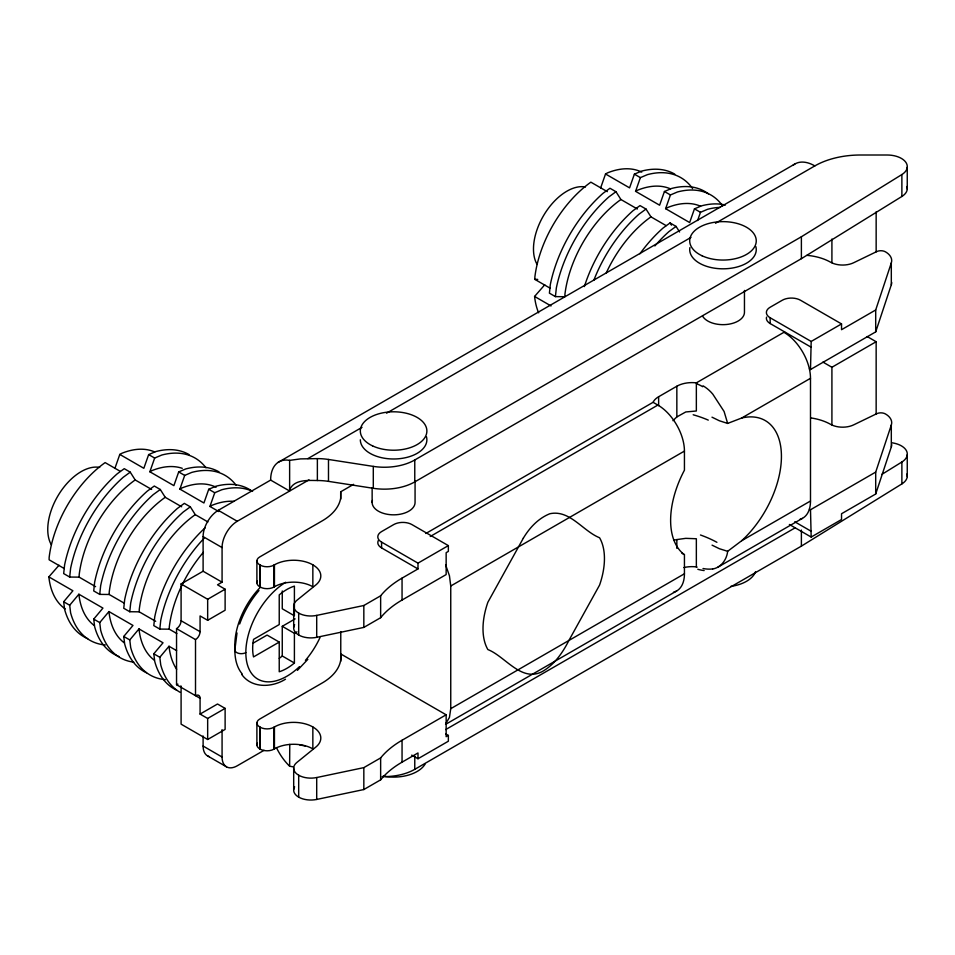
<?xml version="1.0" encoding="UTF-8"?>
<svg xmlns="http://www.w3.org/2000/svg" width="955" height="955" viewBox="0 0 955 955"><rect width="100%" height="100%" fill="white"/><g stroke="black" fill="none" stroke-linecap="round" stroke-linejoin="round"><path stroke-width="1.43" d="M312.846 726.958L312.846 748.863A27.158 15.674 0 0 0 274.443 748.863L273.918 749.174A9.657 5.575 0 0 1 260.249 749.174L259.724 748.863A9.657 5.575 0 0 1 257.373 743.205M697.126 567.139L696.35 566.888L696.35 538.751L685.75 538.345L676.844 539.575A78.358 45.231 -60 0 1 674.23 540.1M340.756 661.242L340.78 631.589M353.601 484.34L340.708 491.789L340.66 498.224A64.403 37.185 0 0 1 322.11 520.929L259.724 556.944A9.657 5.575 0 0 0 259.724 564.835L260.249 587.05A9.657 5.575 0 0 0 273.918 587.05L274.443 586.74A27.158 15.674 0 0 1 312.846 586.74L312.846 564.835M293.161 766.841L289.628 766.22L289.771 744.363M79.146 577.142L79.181 574.779A90.462 52.227 -60 0 1 135.18 479.947L130.25 472.152L124.246 468.678L117.202 473.823A105.181 60.726 -60 0 0 64.606 564.918L63.675 573.585L69.691 577.047L79.146 577.142L95.596 586.645M109.192 594.488L109.228 592.124A90.462 52.227 -60 0 1 165.227 497.292L160.285 489.497L154.28 486.023L147.237 491.168A105.181 60.726 -60 0 0 94.641 582.264L93.721 590.93L99.726 594.392L109.192 594.488L124.365 603.25M139.227 611.833L139.263 609.469A90.462 52.227 -60 0 1 195.262 514.638L190.332 506.842L184.327 503.369L177.284 508.514A105.181 60.726 -60 0 0 124.687 599.597L123.756 608.275L129.773 611.737L139.227 611.833L155.677 621.323M176.866 633.559L169.274 629.178L169.31 626.814A90.462 52.227 -60 0 1 181.856 585.439M550.02 288.135L534.836 279.373L534.872 277.01A90.462 52.227 -60 0 1 590.87 182.166L607.308 191.657M445.675 565.038L449.447 575.769L450.748 586L450.748 708.682L449.447 717.408L445.675 723.783M69.691 577.047L70.61 568.38A105.181 60.726 -60 0 1 123.207 477.285L130.25 472.152M99.726 594.392L100.657 585.725A105.181 60.726 -60 0 1 153.242 494.63L160.285 489.497M129.773 611.737L130.692 603.071A105.181 60.726 -60 0 1 183.288 511.976L190.332 506.842M169.274 629.178L159.807 629.082L160.738 620.416A105.181 60.726 -60 0 1 204.119 538.25M620.905 199.511A90.462 52.227 -60 0 0 564.918 294.355L564.883 296.719L555.416 296.623L556.347 287.944A105.181 60.726 -60 0 1 608.932 196.861L615.975 191.716L620.905 199.511L637.355 209.002M793.02 165.322A39.716 22.932 60 0 1 814.842 165.907A64.403 37.185 0 0 1 860.371 155.008L887.159 155.008A20.127 11.615 0 0 1 905.615 161.992A20.127 11.615 0 0 1 901.878 174.55L801.388 236.768L414.768 459.976A42.927 24.782 0 0 1 373.298 466.398L328.484 459.462A42.927 24.782 0 0 0 317.37 458.615L300.443 458.901L289.628 460.37L289.628 491.037L270.647 480.09L218.289 510.316A21.464 12.391 -60 0 0 203.105 536.615L203.105 571.233L181.092 583.935L181.092 620.738A6.434 3.713 -60 0 1 176.544 628.629L176.544 684.723L200.073 698.296L200.073 714.077L207.665 718.458L225.117 708.383L225.117 729.417L207.665 739.492L181.092 724.153L181.092 687.349M237.007 632.95L234.846 649.973A62.517 36.087 -60 0 0 242.295 674.027M783.936 332.292A37.567 21.69 60 0 1 810.497 378.299L810.497 500.993L741.737 540.685L727.65 551.31C726.862 559.344 721.121 567.64 712.764 568.965M809.386 368.893L810.497 369.537L875.699 331.886L875.699 309.981L891.313 262.888A21.464 12.391 0 0 0 885.404 251.798A6.434 3.713 0 0 0 876.714 251.583L853.663 262.744A17.178 9.92 0 0 1 830.564 262.195A42.927 24.782 0 0 0 806.951 255.343M875.699 331.886L891.313 284.793A21.464 12.391 0 0 0 891.695 282.394M789.379 524.474L811.177 537.056L841.534 519.52L841.534 513.742L875.699 494.01L875.699 472.104L891.313 425.023A21.464 12.391 0 0 0 885.404 413.921A6.434 3.713 0 0 0 876.714 413.706L853.663 424.868A17.178 9.92 0 0 1 830.564 424.33A42.927 24.782 0 0 0 810.902 417.932M875.699 494.01L891.313 446.928A21.464 12.391 0 0 0 891.695 444.529M114.875 468.451L119.805 454.425L121.834 453.291A90.462 52.227 -60 0 1 154.758 451.978M189.042 454.568A105.181 60.726 -60 0 0 155.701 451.596L148.658 454.592L143.835 468.296L119.805 454.425M219.077 471.913A105.181 60.726 -60 0 0 185.736 468.941L178.692 471.937L173.882 485.641L149.851 471.77L154.662 458.054L161.705 455.058A105.181 60.726 -60 0 1 205.97 467.771M251.547 490.798A105.181 60.726 -60 0 0 215.782 486.286L208.739 489.282L203.928 502.987L179.886 489.103L184.709 475.399L191.752 472.403A105.181 60.726 -60 0 1 236.016 485.116M218.791 511.57L209.933 506.448L214.744 492.744L221.787 489.748A105.181 60.726 -60 0 1 252.586 491.395M600.611 188.016L605.53 173.989L607.571 172.855A90.462 52.227 -60 0 1 641.736 172.127M674.767 174.132A105.181 60.726 -60 0 0 641.426 171.16L634.383 174.156L629.572 187.86L605.53 173.989M708.419 193.865A105.181 60.726 -60 0 0 671.472 188.505L664.429 191.501L659.607 205.206L635.576 191.334L640.387 177.618L647.43 174.634A105.181 60.726 -60 0 1 692.602 188.565M725.394 205.05A105.181 60.726 -60 0 0 701.507 205.85L694.464 208.847L689.653 222.551L665.623 208.679L670.434 194.963L677.477 191.967A105.181 60.726 -60 0 1 722.637 205.91M697.592 220.533L700.481 212.308L707.524 209.312A105.181 60.726 -60 0 1 720.166 207.39M289.819 489.521C294.259 479.243 308.226 480.437 317.37 480.52A42.927 24.782 0 0 1 328.484 481.368L373.298 488.303A42.927 24.782 0 0 0 414.768 481.893L801.388 258.674L901.878 196.467A20.127 11.615 0 0 0 906.964 186.488M87.729 638.68A105.181 60.726 -60 0 1 64.606 609.374L63.675 601.769L72.89 590.751L48.86 576.88L59.019 565.241M105.265 644.983A105.181 60.726 -60 0 1 70.61 612.835L69.691 605.243L78.895 594.225L102.937 608.096L93.721 619.115L94.641 626.719A105.181 60.726 -60 0 0 119.124 656.574M133.796 662.161A105.181 60.726 -60 0 1 100.657 630.181L99.726 622.588L108.942 611.57L132.972 625.441L123.756 636.46L124.687 644.064A105.181 60.726 -60 0 0 146.485 672.786M165.346 679.674A105.181 60.726 -60 0 1 130.692 647.526L129.773 639.934L138.988 628.915L163.019 642.787L153.803 653.805L154.734 661.409A105.181 60.726 -60 0 0 176.532 690.119M179.994 692.256A105.181 60.726 -60 0 1 160.738 664.871L159.807 657.279L169.023 646.26L176.615 650.641M538.632 312.822A90.462 52.227 -60 0 1 534.585 296.444L544.744 284.805M297.399 670.374L307.832 659.356M672.941 420.701A78.358 45.231 -60 0 1 676.844 416.929L685.75 411.963L696.35 410.996L696.35 382.86L784.616 331.898M666.136 225.619L650.952 216.857L646.022 209.061L638.979 214.207A105.181 60.726 -60 0 0 593.819 280.293M679.59 231.97L676.056 226.407L670.052 222.945L663.009 228.078A105.181 60.726 -60 0 0 639.898 253.791M676.056 226.407L669.013 231.54A105.181 60.726 -60 0 0 654.867 245.936M881.775 474.444L901.878 462.005A20.127 11.615 0 0 0 891.791 442.774M382.167 776.558A42.927 24.782 0 0 0 414.768 769.336L801.388 546.129L901.878 483.91A20.127 11.615 0 0 0 906.964 473.931M278.072 462.411L794.978 163.938M307.844 458.615L362.029 427.339M386.536 413.181L690.99 237.401M715.498 223.255L814.842 165.907M200.073 698.296A6.434 3.713 -60 0 0 195.512 695.67L195.512 639.587A6.434 3.713 -60 0 0 200.073 631.697L200.073 615.927L207.665 620.308L225.117 610.221L225.117 589.199L217.525 584.806L222.073 582.18L222.073 547.561A21.464 12.391 -60 0 1 237.258 521.275L309.002 479.852M181.092 583.935L207.665 599.274L225.117 589.199M259.724 564.835L260.249 565.133A9.657 5.575 0 0 0 273.918 565.133L274.443 564.835A27.158 15.674 0 0 1 311.187 563.951A27.158 15.674 0 0 1 315.759 585.021L296.85 600.337A17.178 9.92 0 0 0 297.16 612.095A17.178 9.92 0 0 0 316.702 615.402L363.831 605.506L380.639 595.801A107.33 61.968 0 0 1 402.055 578.121L417.992 568.929L417.992 563.14L381.57 542.106A12.881 7.437 0 0 1 381.57 531.589L393.711 524.582A12.881 7.437 0 0 1 411.927 524.582L448.361 545.615L448.361 551.393L446.152 552.67L446.152 574.576L402.055 600.038A107.33 61.968 0 0 0 380.639 617.706L363.831 627.411L316.702 637.319A17.178 9.92 0 0 1 298.76 635.051A17.178 9.92 0 0 1 294.629 624.713M425.846 533.487L653.077 402.306A21.464 12.391 0 0 1 658.628 396.743L676.844 386.226A21.476 12.391 0 0 1 696.35 382.86L697.126 383.11M430.251 536.483L657.864 405.075A37.567 21.69 60 0 1 684.437 451.082L684.437 470.158A78.358 45.231 -60 0 0 684.437 554.688L684.437 573.776A37.567 21.69 60 0 1 673.478 592.267M252.944 643.24L267.09 635.075L279.23 642.082L279.23 671.771A48.299 27.886 -60 0 0 294.403 663.009L294.403 633.32L282.262 626.313L282.262 655.99A48.299 27.886 -60 0 1 279.254 658.365M282.262 626.313L295.119 618.888M279.23 642.082L253.517 656.921A48.299 27.886 -60 0 1 253.517 639.396L279.23 624.558L279.23 594.87A48.299 27.886 -60 0 1 294.403 586.107L294.403 615.796L282.262 608.777L282.262 590.966M294.403 633.32L296.981 631.84M417.992 563.14L448.361 545.615M841.534 323.924L800.505 300.24A12.881 7.437 0 0 0 782.288 300.24L770.148 307.247A12.881 7.437 0 0 0 770.148 317.764L811.177 341.448L841.534 323.924L841.534 329.702L875.699 309.981M811.177 341.448L810.497 369.537M200.073 714.077L217.525 704.002L225.117 708.383M450.748 586L684.437 451.082M712 417.18L719.282 420.737L727.65 423.423L741.737 417.992L810.497 378.299M822.947 362.1L831.912 367.269L876.153 341.723L876.153 414.375M446.152 714.794L340.78 653.96A64.403 37.185 0 0 1 322.11 683.052L259.724 719.067A9.657 5.575 0 0 0 259.724 726.958L260.249 727.268A9.657 5.575 0 0 0 273.918 727.268L274.443 726.958A27.158 15.674 0 0 1 311.187 726.075A27.158 15.674 0 0 1 315.759 747.144L296.85 762.46A17.178 9.92 0 0 0 297.16 774.218A17.178 9.92 0 0 0 316.702 777.537L363.831 767.629L380.639 757.924A107.33 61.968 0 0 1 402.055 740.256L446.152 714.794L446.152 736.699L448.361 735.434L448.361 741.223L417.992 758.748L411.712 755.119M264.081 750.296L237.258 765.779A21.464 12.391 -60 0 1 222.073 757.017L203.105 746.058L203.105 735.971M450.748 708.682L684.437 573.776M809.386 509.111L810.497 509.755L875.699 472.104M445.555 724.391L676.653 590.966M717.957 567.127L802.391 518.362M445.699 729.572L794.942 527.936M294.629 786.836A17.178 9.92 0 0 0 298.76 797.174A17.178 9.92 0 0 0 316.702 799.442L363.831 789.546L380.639 779.841A107.33 61.968 0 0 1 402.055 762.162L417.992 752.958L417.992 758.748M811.177 537.056L810.497 509.755M635.576 191.334L637.606 190.2A90.462 52.227 -60 0 1 670.529 188.887M149.851 471.77L151.881 470.636A90.462 52.227 -60 0 1 182.25 468.32M665.623 208.679L667.652 207.545A90.462 52.227 -60 0 1 700.576 206.232M179.886 489.103L181.916 487.981A90.462 52.227 -60 0 1 216.093 487.253M209.933 506.448L211.962 505.326A90.462 52.227 -60 0 1 233.999 501.339M285.485 679.208C272.103 687.636 251.81 688.591 241.782 674.516M534.836 279.373L537.737 279.397M305.206 745.951L299.798 744.984M727.65 551.31L719.354 548.707L712.06 545.15M634.383 174.156L640.387 177.618M664.429 191.501L670.434 194.963M694.464 208.847L700.481 212.308M867.2 336.554L876.153 341.723M615.975 191.716L609.97 188.254L602.927 193.388A105.181 60.726 -60 0 0 550.331 284.483L549.412 293.149L555.416 296.623M646.022 209.061L640.005 205.6L632.962 210.733A105.181 60.726 -60 0 0 584.365 286.584M766.531 317.12A12.881 7.437 0 0 0 770.148 323.542L811.177 347.226M534.585 296.444L551.035 305.946M653.077 402.306L657.864 405.075M794.739 521.776L811.177 531.267M681.918 553.243L684.437 554.688M378.431 540.339A12.881 7.437 0 0 0 381.57 547.895L417.992 568.929M148.658 454.592L154.662 458.054M178.692 471.937L184.709 475.399M208.739 489.282L214.744 492.744M218.289 510.316L237.258 521.275M120.318 471.364L105.134 462.602A90.462 52.227 -60 0 0 49.147 557.433L49.111 559.797L64.283 568.559M135.18 479.947L151.63 489.438M165.227 497.292L181.665 506.783M195.262 514.638L207.915 521.943M203.105 536.615L222.073 547.561M203.105 571.233L222.073 582.18M445.77 733.941L448.361 735.434M282.262 655.99L294.403 663.009M181.092 620.738L200.073 631.697M176.544 628.629L195.512 639.587M159.807 629.082L153.803 625.621L154.734 616.942A105.181 60.726 -60 0 1 205.253 527.721M63.675 601.769L69.691 605.243M93.721 619.115L99.726 622.588M123.756 636.46L129.773 639.934M153.803 653.805L159.807 657.279M207.545 755.894L226.526 766.841M670.052 222.945L671.461 225.165M727.65 423.423L724.093 411.486L712.764 394.105A35.323 30.262 65.5 0 0 703.095 385.844M340.708 491.789L340.732 499.107M907.25 167.256L907.25 189.162M907.25 454.711L907.25 476.617M901.878 174.55L901.878 196.467M901.878 462.005L901.878 483.91M891.313 262.888L891.313 284.793M891.313 425.023L891.313 446.928M876.153 211.855L876.153 251.893M831.912 239.048L831.912 262.709M831.912 367.269L831.912 424.927M801.388 236.768L801.388 258.674M801.388 530.061L801.388 546.129M770.148 317.764L770.148 323.542M744.458 290.439L744.458 312.261A21.464 12.391 0 0 1 726.349 324.509A21.464 12.391 0 0 1 702.57 316.093M676.844 386.226L676.844 416.929M676.844 539.575L676.844 548.337M658.628 396.743L658.628 405.636M415.067 480.604L415.067 502.437A21.464 12.391 0 0 1 391.92 514.793A21.464 12.391 0 0 1 372.402 500.492M414.768 459.976L414.768 481.893M414.768 756.193L414.768 769.336M402.055 578.121L402.055 600.038M402.055 740.256L402.055 762.162M381.57 542.106L381.57 547.895M380.639 595.801L380.639 617.706M380.639 757.924L380.639 779.841M373.298 466.398L373.298 488.303M372.14 487.886L372.14 502.437M363.831 605.506L363.831 627.411M363.831 767.629L363.831 789.546M328.484 459.462L328.484 481.368M317.37 458.615L317.37 480.52M316.702 615.402L316.702 637.319M316.702 777.537L316.702 799.442M298.688 613.098L298.688 635.015M298.688 775.233L298.688 797.139M293.686 605.518L293.686 627.435M293.686 767.653L293.686 789.558M274.443 564.835L274.443 586.74M274.443 726.958L274.443 748.863M273.918 565.133L273.918 587.05M273.918 727.268L273.918 749.174M260.249 565.133L260.249 587.05M260.249 727.268L260.249 749.174M259.724 726.958L259.724 748.863M256.895 560.883L256.895 582.801M256.895 723.019L256.895 744.924M234.846 644.923L234.846 649.973A6.434 3.713 0 0 0 238.822 653.399A6.434 3.713 0 0 0 245.829 652.599M222.073 729.608L222.073 757.017M207.665 599.274L207.665 620.308M207.665 718.458L207.665 739.492M235.336 651.835A56.333 32.53 -60 0 1 260.405 587.23M239.657 624.021A62.517 36.087 -60 0 1 258.972 590.56M319.973 637.606A57.957 33.461 -60 0 1 305.421 660.359M299.488 666.638A57.957 33.461 -60 0 1 246.426 660.275A57.957 33.461 -60 0 1 285.748 582.252M426.467 436.769A33.27 19.207 0 0 1 396.218 458.925A33.27 19.207 0 0 1 360.333 439.778M755.847 246.605A33.27 19.207 0 0 1 723.854 268.809A33.27 19.207 0 0 1 689.892 247.596M270.647 480.09A39.716 22.932 60 0 1 289.628 460.37M180.877 685.845A6.434 3.713 -60 0 1 181.044 686.561M176.544 684.723A6.434 3.713 -60 0 1 177.952 684.162M209.36 756.635A21.464 12.391 -60 0 1 203.105 746.058M289.628 766.22A39.716 22.932 60 0 1 276.401 747.562M537.116 264.44A47.225 27.265 -60 0 1 544.696 213.741A47.225 27.265 -60 0 1 585.427 186.989M51.391 544.875A47.225 27.265 -60 0 1 58.959 494.177A47.225 27.265 -60 0 1 99.69 467.425M606.258 272.975A90.462 52.227 -60 0 1 650.952 216.857M94.187 625.477A90.462 52.227 -60 0 1 78.895 594.225M176.651 669.3A90.462 52.227 -60 0 1 169.023 646.26M182.501 584.126A90.462 52.227 -60 0 1 203.391 552.288M154.268 660.168A90.462 52.227 -60 0 1 138.988 628.915M65.262 608.932A90.462 52.227 -60 0 1 48.86 576.88M124.234 642.822A90.462 52.227 -60 0 1 108.942 611.57M810.497 500.993A37.567 21.69 60 0 1 799.801 519.413M741.737 417.992A78.358 45.231 -60 0 1 781.429 456.43A78.358 45.231 -60 0 1 741.737 540.685M700.457 534.991A98.425 55.736 0.9 0 1 716.907 542.309M693.175 414.768A98.58 58.004 -0.9 0 1 708.276 420.116M696.959 383.898A36.684 31.061 62.5 0 1 702.737 386.727M683.864 567.568A21.476 12.391 0 0 1 696.35 566.888M712.705 568.905A35.323 17.226 32.5 0 1 703.023 568.523M704.145 570.565A36.684 18.861 33.4 0 1 697.795 569.287M259.724 586.74A9.657 5.575 0 0 1 257.373 581.07M425.25 763.833A33.27 19.207 0 0 1 383.325 776.164M755.536 571.723A33.27 19.207 0 0 1 730.754 586.406M523.328 538.178L487.874 602.247A64.403 37.185 -60 0 0 487.874 649.567C505.35 656.372 521.717 683.1 542.81 671.258C554.664 664.286 562.782 652.54 568.894 640.471L599.573 585.081A64.403 37.185 -60 0 0 599.573 537.761C582.813 531.064 569.789 509.421 549.829 513.742C538.357 518.326 529.559 527.721 523.328 538.178M372.665 445.937A33.27 19.207 0 0 0 426.467 434.012A33.27 19.207 0 0 0 381.678 413.073A33.27 19.207 0 0 0 372.665 445.937M702.044 255.773A33.27 19.207 0 0 0 755.847 243.847A33.27 19.207 0 0 0 711.057 222.909A33.27 19.207 0 0 0 702.044 255.773"/></g></svg>
